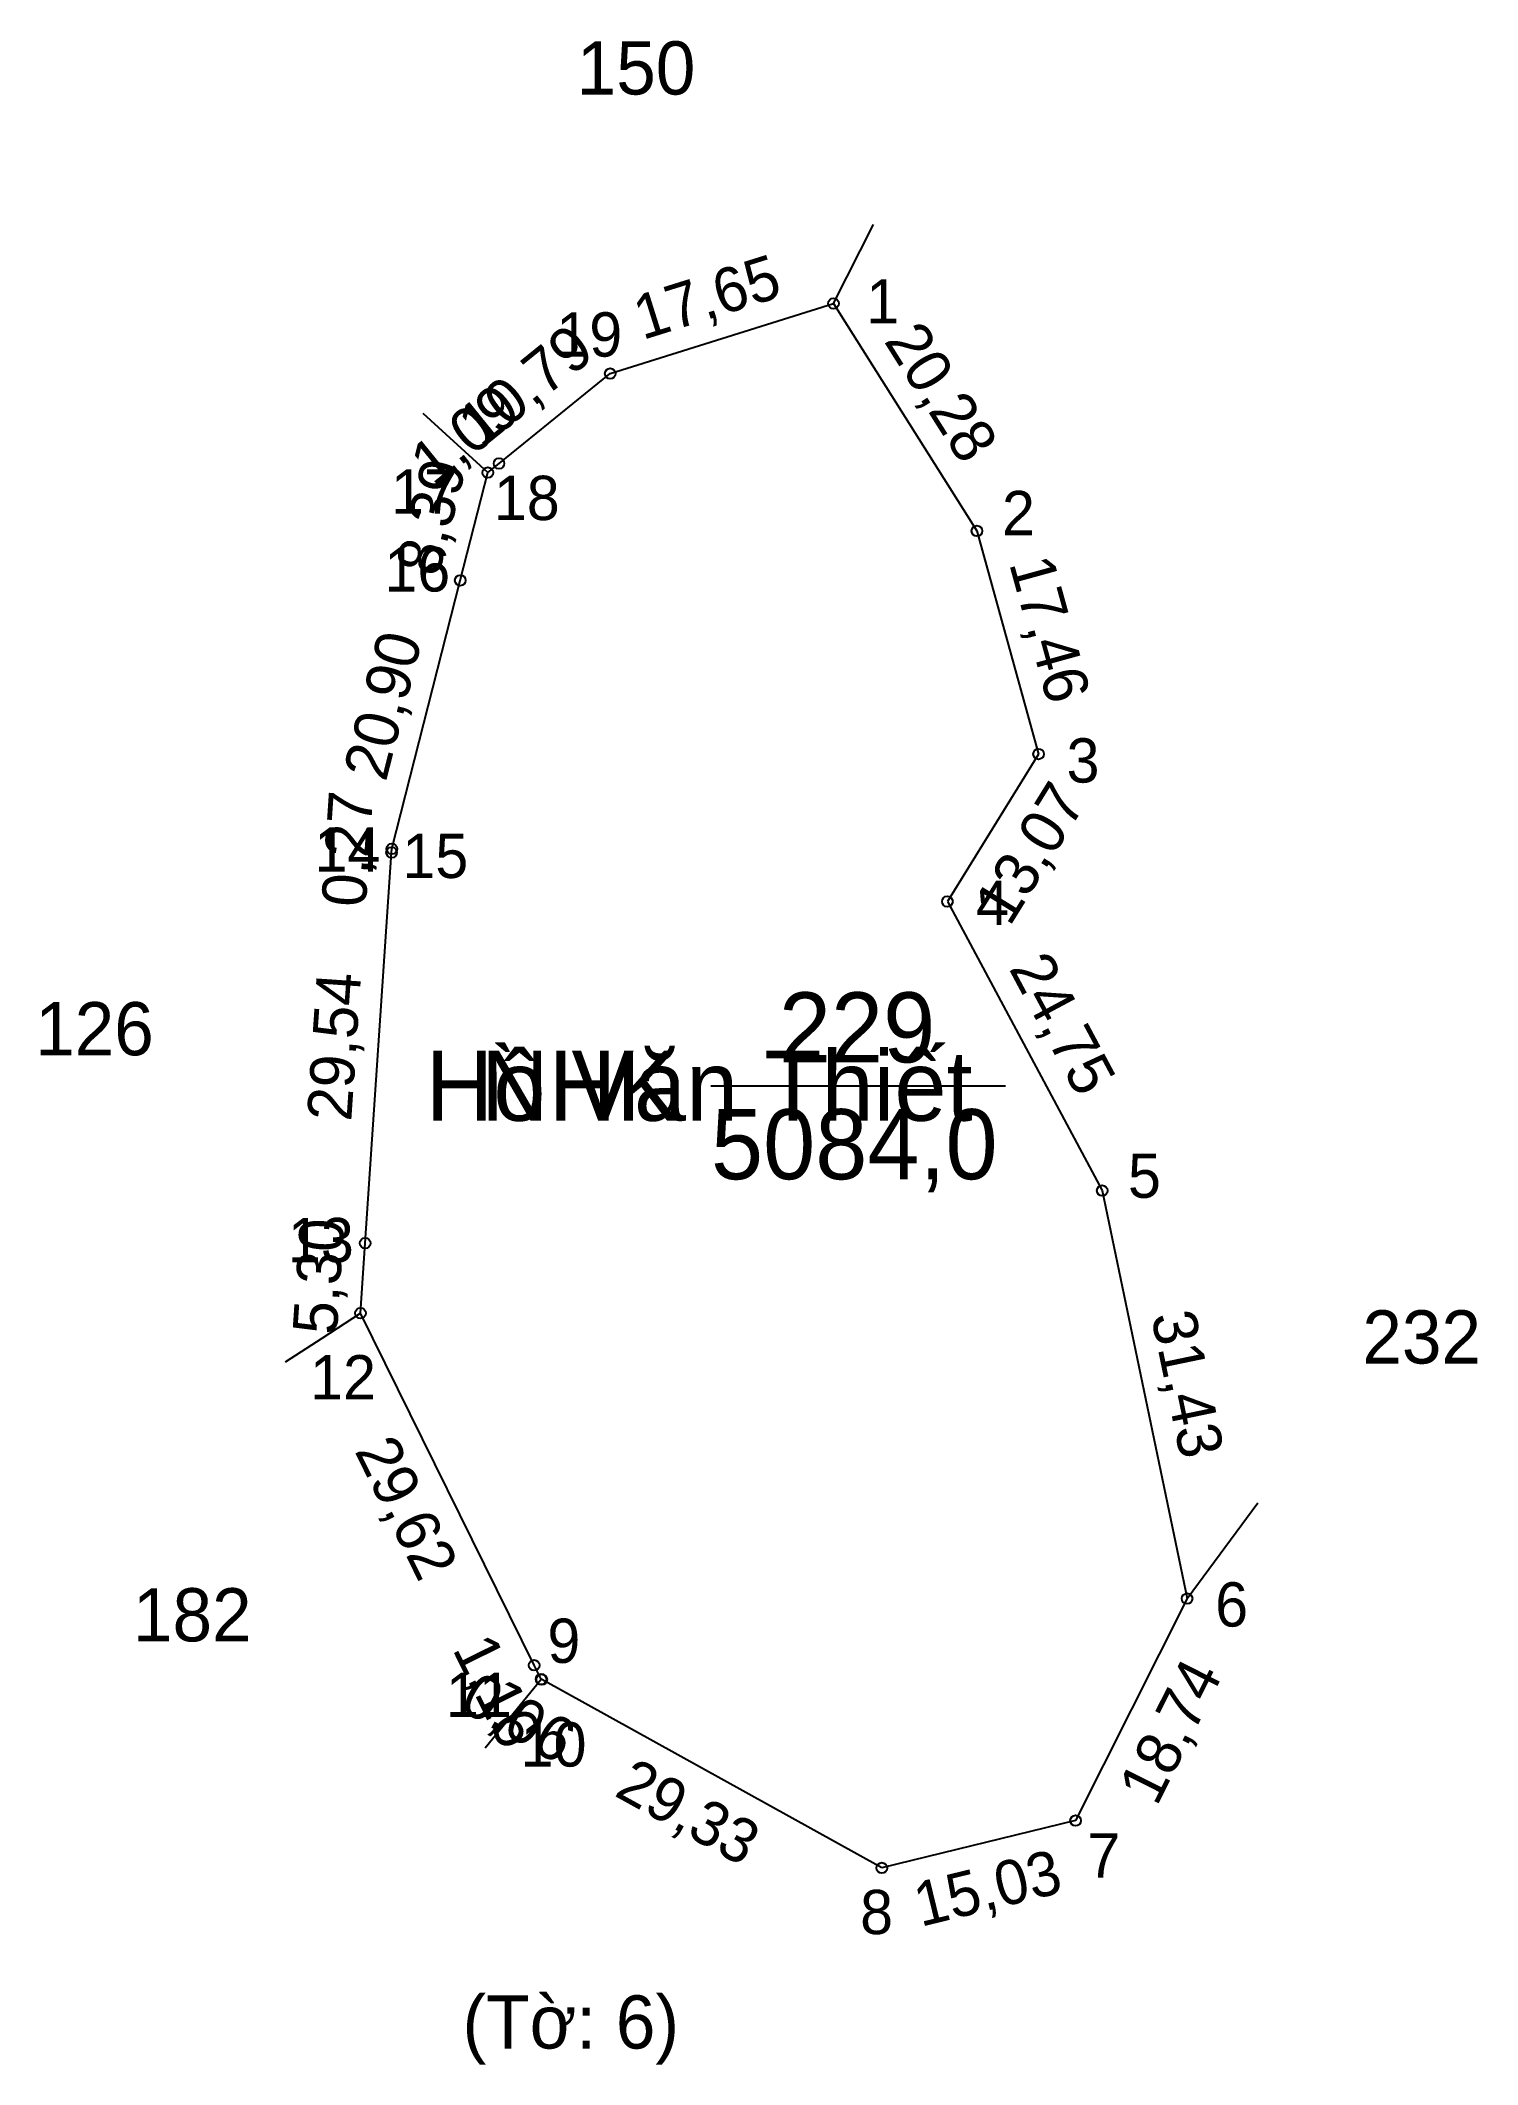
# Model space of a CAD drawing. Extents: x 547106 to 547214, y 1824392 to 1824545.
import ezdxf

# ---------------------------------------------------------------- set-up
doc = ezdxf.new("R2010")
doc.units = 0
for name, color, linetype in [('CanhThua', 7, 'Continuous'), ('ChieuDaiCanhThua', 7, 'Continuous'), ('MocDinhThua', 7, 'Continuous'), ('NhanDiaChinhThua', 7, 'Continuous'), ('NhanTuCan', 7, 'Continuous'), ('RauThua', 7, 'Continuous'), ('SoHieuDinhThua', 7, 'Continuous'), ('TenChuSuDung', 7, 'Continuous')]:
    doc.layers.add(name, color=color, linetype=linetype)

msp = doc.modelspace()

# ---------------------------------------------------------------- linework, layer by layer
at = {"layer": 'CanhThua'}
for p, q in [((547148.95, 1824519.61), (547165.79, 1824524.9)), ((547165.79, 1824524.9), (547176.61, 1824507.74)), ((547140.56, 1824512.83), (547148.95, 1824519.61)), ((547139.72, 1824512.14), (547140.56, 1824512.83)), ((547137.64, 1824504.01), (547139.72, 1824512.14)), ((547176.61, 1824507.74), (547181.26, 1824490.91)), ((547132.48, 1824483.76), (547137.64, 1824504.01)), ((547181.26, 1824490.91), (547174.38, 1824479.79)), ((547132.46, 1824483.49), (547132.48, 1824483.76)), ((547130.47, 1824454.02), (547132.46, 1824483.49)), ((547174.38, 1824479.79), (547186.06, 1824457.98)), ((547186.06, 1824457.98), (547192.46, 1824427.21)), ((547130.11, 1824448.74), (547130.47, 1824454.02)), ((547143.21, 1824422.18), (547130.11, 1824448.74)), ((547192.46, 1824427.21), (547184.05, 1824410.46)), ((547143.73, 1824421.13), (547143.21, 1824422.18)), ((547143.78, 1824421.1), (547143.73, 1824421.13)), ((547169.44, 1824406.89), (547143.78, 1824421.1)), ((547184.05, 1824410.46), (547169.44, 1824406.89))]:
    msp.add_line(p, q, dxfattribs=at)
at = {"layer": 'MocDinhThua'}
for centre in [(547165.79, 1824524.9), (547148.95, 1824519.61), (547140.56, 1824512.83), (547139.72, 1824512.14), (547176.61, 1824507.74), (547137.64, 1824504.01), (547181.26, 1824490.91), (547132.46, 1824483.49), (547132.48, 1824483.76), (547174.38, 1824479.79), (547186.06, 1824457.98), (547130.47, 1824454.02), (547130.11, 1824448.74), (547192.46, 1824427.21), (547143.21, 1824422.18), (547143.73, 1824421.13), (547143.78, 1824421.1), (547184.05, 1824410.46), (547169.44, 1824406.89)]:
    msp.add_circle(centre, 0.401, dxfattribs=at)
at = {"layer": 'NhanDiaChinhThua'}
msp.add_line((547156.55, 1824465.89), (547178.77, 1824465.89), dxfattribs=at)
at = {"layer": 'RauThua'}
for p, q in [((547165.79, 1824524.9), (547168.8, 1824530.86)), ((547134.81, 1824516.63), (547139.72, 1824512.14)), ((547127.23, 1824446.86), (547130.11, 1824448.74)), ((547124.46, 1824445.07), (547127.23, 1824446.86)), ((547192.46, 1824427.21), (547197.79, 1824434.42)), ((547139.51, 1824415.96), (547143.73, 1824421.13))]:
    msp.add_line(p, q, dxfattribs=at)

# ---------------------------------------------------------------- texts
at = {"layer": 'ChieuDaiCanhThua'}
for s, rotation, p in [('17,65', 17.4319, (547151.39, 1824522.13)), ('20,28', 302.2443, (547169.55, 1824522.07)), ('10,79', 38.9534, (547139.24, 1824513.91)), ('1,09', 38.9716, (547135.64, 1824510.99)), ('8,39', 75.6938, (547135.96, 1824504.19)), ('17,46', 285.4266, (547179.02, 1824505.3)), ('20,90', 75.6885, (547132.02, 1824488.75)), ('13,07', 58.2687, (547179.07, 1824477.83)), ('0,27', 86.1859, (547130.5, 1824479.31)), ('24,75', 298.165, (547178.98, 1824474.74)), ('29,54', 86.1348, (547129.41, 1824463.16)), ('5,30', 86.1385, (547128.32, 1824447.07)), ('31,43', 281.739, (547189.73, 1824448.55)), ('29,62', 296.2596, (547129.63, 1824438.36)), ('1,16', 296.3005, (547137.01, 1824423.41)), ('0,06', 330.9454, (547137.44, 1824418.89)), ('18,74', 63.3393, (547190.16, 1824411.46)), ('29,33', 331.0137, (547149.16, 1824412.39)), ('15,03', 13.721, (547172.36, 1824402.44))]:
    msp.add_text(s, height=3.343, rotation=rotation, dxfattribs=at).set_placement(p)
at = {"layer": 'NhanDiaChinhThua'}
for s, p in [('229', (547161.67, 1824467.65)), ('NHK', (547139.21, 1824463.25)), ('5084,0', (547156.55, 1824458.84))]:
    msp.add_text(s, height=5.286, dxfattribs=at).set_placement(p)
at = {"layer": 'NhanTuCan'}
for s, p in [('150', (547146.42, 1824540.66)), ('126', (547105.57, 1824468.19)), ('232', (547205.68, 1824444.94)), ('182', (547112.95, 1824423.98)), ('(Tờ: 6)', (547137.81, 1824393.27))]:
    msp.add_text(s, height=4.012, dxfattribs=at).set_placement(p)
at = {"layer": 'SoHieuDinhThua'}
for s, height, p in [('1', 3.34, (547168.26, 1824523.39)), ('19', 3.343, (547144.88, 1824520.89)), ('17', 3.343, (547132.42, 1824509.04)), ('18', 3.343, (547140.17, 1824508.56)), ('2', 3.34, (547178.5, 1824507.42)), ('16', 3.343, (547131.91, 1824503.17)), ('3', 3.34, (547183.37, 1824488.76)), ('14', 3.343, (547126.64, 1824482.05)), ('15', 3.343, (547133.27, 1824481.56)), ('4', 3.34, (547176.54, 1824478.02)), ('5', 3.34, (547188, 1824457.44)), ('13', 3.343, (547124.64, 1824452.58)), ('12', 3.343, (547126.31, 1824442.23)), ('6', 3.34, (547194.58, 1824425.1)), ('9', 3.34, (547144.21, 1824422.36)), ('11', 3.343, (547136.55, 1824418.28)), ('10', 3.343, (547142.19, 1824414.54)), ('7', 3.34, (547184.94, 1824406.17)), ('8', 3.34, (547167.8, 1824401.9))]:
    msp.add_text(s, height=height, dxfattribs=at).set_placement(p)
at = {"layer": 'TenChuSuDung'}
msp.add_text('Hồ Văn Thiết', height=5.2855, dxfattribs=at).set_placement((547135.03, 1824463.25))

doc.saveas('drawing.dxf')
